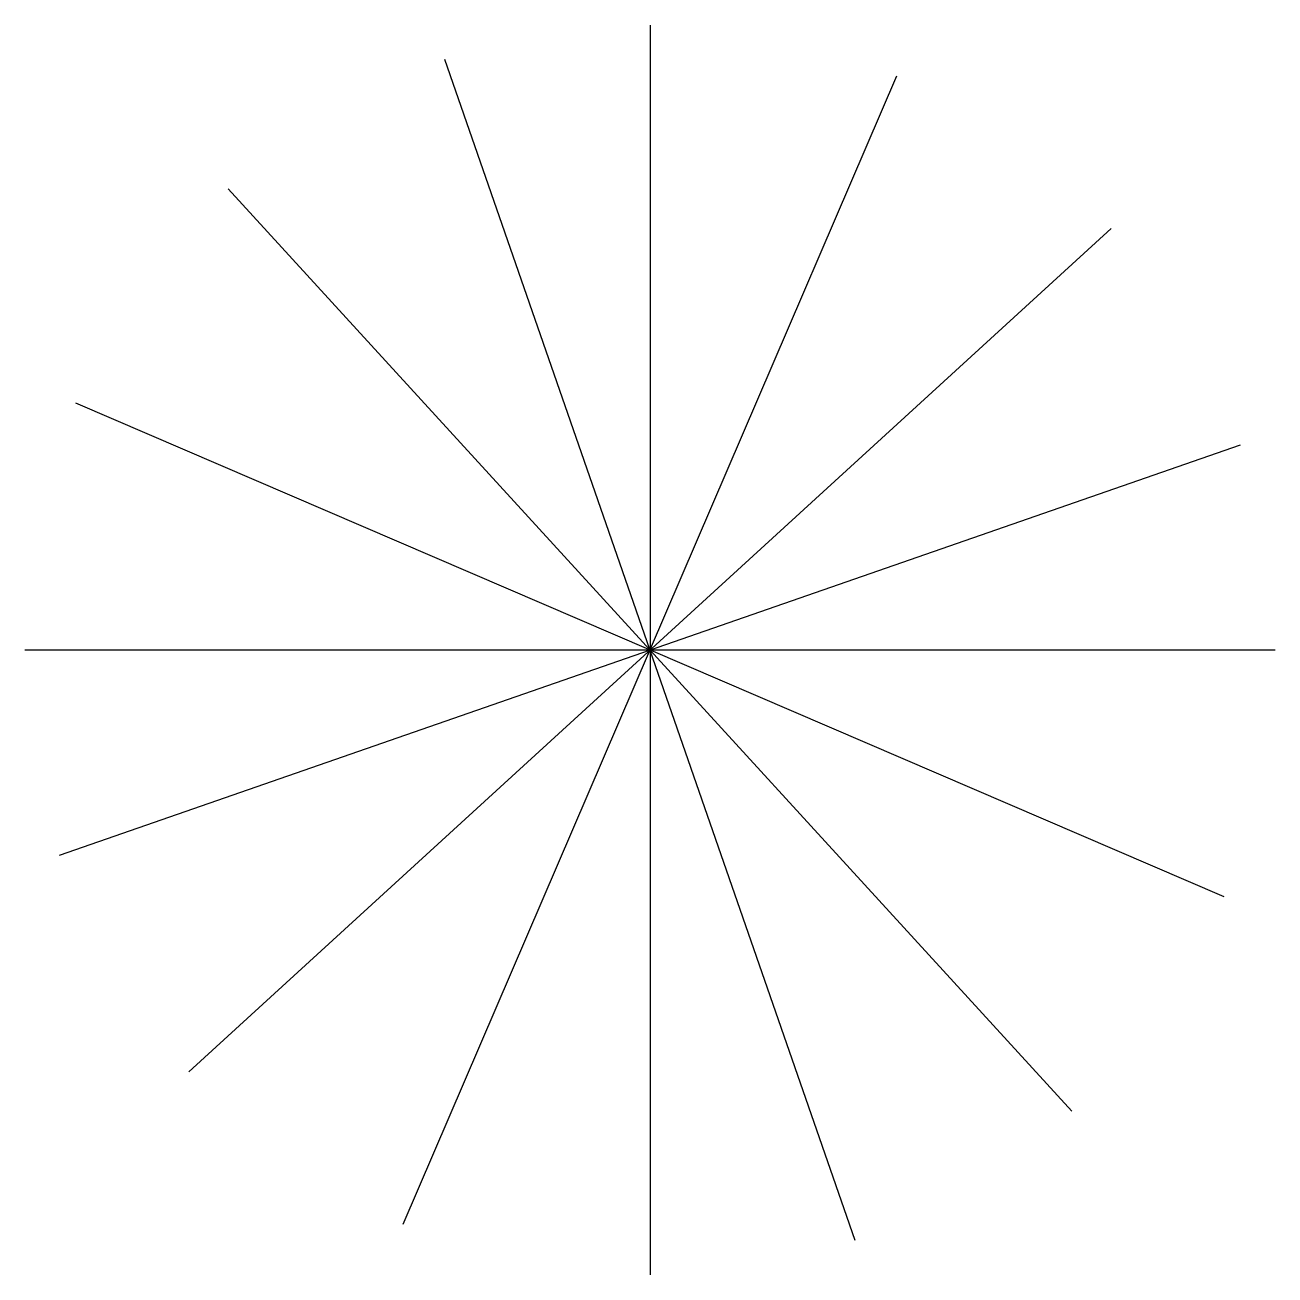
# Model space of a CAD drawing. Header units: millimetres. Extents: x 227.425 to 227.762, y 162.846 to 163.183.
import ezdxf

# ---------------------------------------------------------------- set-up
doc = ezdxf.new("R2010")
doc.units = ezdxf.units.MM
doc.layers.add('62', color=62, linetype='Continuous')

msp = doc.modelspace()

# ---------------------------------------------------------------- linework, layer by layer
at = {"layer": '62'}
for p, q in [((227.59372, 163.18325), (227.59372, 162.84606)), ((227.64906, 162.8554), (227.53837, 163.17391)), ((227.52712, 162.85977), (227.66032, 163.16954)), ((227.70747, 162.89021), (227.47997, 163.1391)), ((227.71816, 163.1284), (227.46928, 162.9009)), ((227.74861, 162.94806), (227.43883, 163.08125)), ((227.43446, 162.95931), (227.75297, 163.07)), ((227.76232, 163.01465), (227.42512, 163.01465))]:
    msp.add_line(p, q, dxfattribs=at)

doc.saveas('drawing.dxf')
